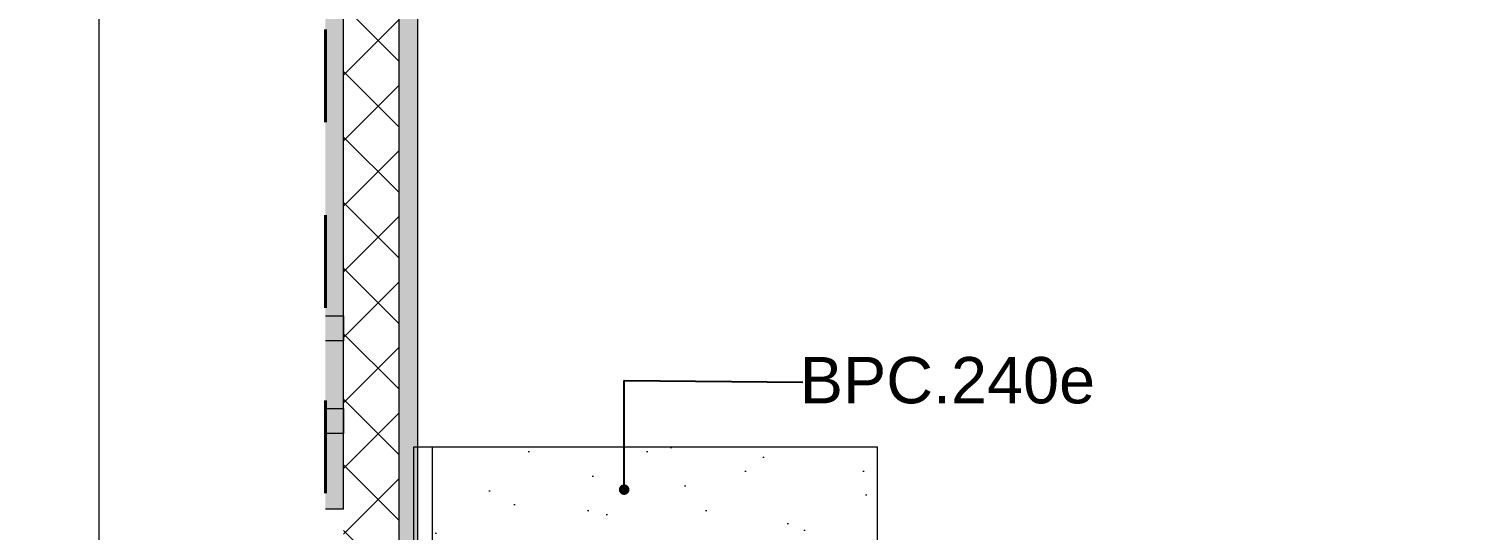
# Model space of a CAD drawing. Header units: metres. Extents: x -1.9 to 95.3, y -2.2 to 2.5.
# Drawn here: x -1.897 to -0.338, y 0.285 to 0.826 of the extents above; entities that cross this region are included whole.
import ezdxf

# ---------------------------------------------------------------- set-up
doc = ezdxf.new("R2010")
doc.units = ezdxf.units.M
doc.header["$MEASUREMENT"] = 0
doc.linetypes.add('Dashed', pattern=[0.035, 0.0225, -0.0125])
for name, color, linetype, lineweight in [('0_Caneta_No__1', 7, 'Continuous', 40), ('NOTAS-DETALHAMENTO.EXEC_Caneta_No__1', 7, 'Continuous', 40), ('NOTAS-DETALHAMENTO.EXEC_Caneta_No__241', 7, 'Continuous', 13), ('PAREDE CONSTRUIR_Caneta_No__241', 7, 'Continuous', 13), ('PAREDE CONSTRUIR_Caneta_No__255', 255, 'Continuous', 0), ('PAREDE CONSTRUIR_Caneta_No__83', 84, 'Continuous', 0)]:
    doc.layers.add(name, color=color, linetype=linetype, lineweight=lineweight)
for name, color, linetype, lineweight, true_color in [('0_Caneta_No__25', 7, 'Continuous', 13, 0x982312), ('LOUCAS-METAIS.ARQ_Caneta_No__13', 7, 'Continuous', 0, 0xaaaaaa), ('LOUCAS-METAIS.ARQ_Caneta_No__16', 7, 'Continuous', 0, 0xc9c9c9)]:
    doc.layers.add(name, color=color, linetype=linetype, lineweight=lineweight, true_color=true_color)
doc.styles.add('GENERATED_STYLE_1', font='arial.ttf')
doc.dimstyles.new('GENERATED_STYLE__2', dxfattribs={"dimtxt": 0.05, "dimasz": 0.02375, "dimexe": 0.18, "dimexo": 0.267183, "dimgap": 0, "dimtad": 1, "dimzin": 0, "dimdsep": 46, "dimtxsty": 'GENERATED_STYLE_1', "dimblk": 'ARROWHEAD_11', "dimblk1": 'ARROWHEAD_11', "dimblk2": 'ARROWHEAD_11', "dimcen": 0.09, "dimclrd": 256, "dimclre": 256, "dimclrt": 256, "dimadec": 0, "dimazin": 0, "dimtfac": 1, "dimtdec": 4, "dimtmove": 0, "dimatfit": 3, "dimfxl": 0, "dimtolj": 1, "dimtzin": 0, "dimarcsym": 0})
doc.dimstyles.new('GENERATED_STYLE__6', dxfattribs={"dimtxt": 0.18, "dimasz": 0.0228, "dimexe": 0.18, "dimexo": 0.0625, "dimgap": 0, "dimtad": 0, "dimtih": 1, "dimtoh": 1, "dimdec": 4, "dimzin": 0, "dimdsep": 46, "dimcen": 0.09, "dimadec": 0, "dimazin": 0, "dimtfac": 1, "dimtdec": 4, "dimtmove": 0, "dimatfit": 3, "dimldrblk": 'ARROWHEAD_11', "dimfxl": 0, "dimtolj": 1, "dimtzin": 0, "dimarcsym": 0})
pattern_1 = [(45, (0, 0), (-0.0353553, 0.0353553), []), (135, (0, 0), (0.0353553, 0.0353553), [])]
pattern_2 = [(45, (0, 0.2), (-0.0636396, 0.0636396), [0, -0.06, 0, -0.09]), (110, (0.2, 0.2), (0.0845723, 0.0307818), [0, -0.044, 0, -0.076])]

# ---------------------------------------------------------------- blocks, each defined once
blk = doc.blocks.new('*D6')
at = {"layer": '0_Caneta_No__25', "linetype": 'Continuous', "lineweight": 13, "true_color": 0x982312}
for points in [[(-1.8274, 2.025), (-1.8269, 2.0226), (-1.8256, 2.0206), (-1.8235, 2.0192), (-1.8211, 2.0187), (-1.8188, 2.0192), (-1.8167, 2.0206), (-1.8154, 2.0226), (-1.8149, 2.025), (-1.8154, 2.0274), (-1.8167, 2.0294), (-1.8188, 2.0308), (-1.8211, 2.0312), (-1.8235, 2.0308), (-1.8256, 2.0294), (-1.8269, 2.0274)], [(-1.8274, -2.025), (-1.8269, -2.0274), (-1.8256, -2.0294), (-1.8235, -2.0308), (-1.8211, -2.0312), (-1.8188, -2.0308), (-1.8167, -2.0294), (-1.8154, -2.0274), (-1.8149, -2.025), (-1.8154, -2.0226), (-1.8167, -2.0206), (-1.8188, -2.0192), (-1.8211, -2.0187), (-1.8235, -2.0192), (-1.8256, -2.0206), (-1.8269, -2.0226)]]:
    blk.add_hatch(color=24, dxfattribs=at).paths.add_polyline_path(points)
at = {"layer": '0_Caneta_No__25', "color": 24, "linetype": 'Continuous', "lineweight": 13, "true_color": 0x982312}
for p, q in [((-1.8211, 2.0312), (-1.8211, 2.0375)), ((-1.8274, 2.025), (-1.8446, 2.025)), ((-1.8211, -2.0187), (-1.8211, 2.0187)), ((-1.554, 2.025), (-1.8149, 2.025)), ((-1.8274, -2.025), (-1.8446, -2.025)), ((-1.554, -2.025), (-1.8149, -2.025)), ((-1.8211, -2.0375), (-1.8211, -2.0312))]:
    blk.add_line(p, q, dxfattribs=at)
for centre in [(-1.8211, 2.025), (-1.8211, -2.025)]:
    blk.add_circle(centre, 0.00625, dxfattribs=at)
at = {"layer": '0_Caneta_No__25', "color": 24, "lineweight": 13, "true_color": 0x982312, "insert": (-1.8311, -0.0667), "char_height": 0.05, "attachment_point": 7, "rotation": 90, "style": 'GENERATED_STYLE_1'}
blk.add_mtext('\\A1;{\\pql;\\fArial|b0|i0|c0|p0;\\W1.000000;4,05}', dxfattribs=at)
blk = doc.blocks.new('ARROWHEAD_11')
at = {"color": 0, "linetype": 'Continuous', "lineweight": 0}
blk.add_line((0, 0), (-1, 0), dxfattribs=at)
at = {"color": 0, "linetype": 'Continuous', "lineweight": 0, "const_width": 0.25, "flags": 128}
blk.add_lwpolyline([(-0.125, 0, 1), (0.125, 0, 1)], format="xyb", close=True, dxfattribs=at)

msp = doc.modelspace()

# ---------------------------------------------------------------- hatches: boundary and pattern name
at = {"layer": 'LOUCAS-METAIS.ARQ_Caneta_No__16', "linetype": 'Continuous', "lineweight": 0, "true_color": 0xc9c9c9}
h = msp.add_hatch(dxfattribs=at)
h.set_pattern_fill('Haie_OD_LEGENDA_0001', color=9, style=0, pattern_type=2)
h.set_pattern_definition(pattern_2)
h.paths.add_polyline_path([(-1.4617, -2.005), (-1.4617, 0.375), (-1.4817, 0.375), (-1.4817, -2.005)])
h = msp.add_hatch(dxfattribs=at)
h.set_pattern_fill('Haie_OD_LEGENDA_0001', color=9, style=0, pattern_type=2)
h.set_pattern_definition(pattern_2)
h.paths.add_polyline_path([(-0.9817, -2.005), (-0.9817, 0.375), (-1.4617, 0.375), (-1.4617, -2.005)])
at = {"layer": 'PAREDE CONSTRUIR_Caneta_No__255', "linetype": 'Continuous', "lineweight": 0}
for points in [[(-1.5576, 2.025), (-1.577, 2.025), (-1.577, 0.3277), (-1.5576, 0.3277)], [(-1.4776, -2.025), (-1.4776, 2.025), (-1.4976, 2.025), (-1.4976, -2.025)], [(-1.5576, 0.3277), (-1.577, 0.3277), (-1.577, 0.3077), (-1.5576, 0.3077)]]:
    msp.add_hatch(color=255, dxfattribs=at).paths.add_polyline_path(points)
at = {"layer": 'PAREDE CONSTRUIR_Caneta_No__83', "linetype": 'Continuous', "lineweight": 0}
h = msp.add_hatch(dxfattribs=at)
h.set_pattern_fill('Placomur_0001', color=84, style=0, pattern_type=2)
h.set_pattern_definition(pattern_1)
h.paths.add_polyline_path([(-1.4976, 0.3077), (-1.4976, 2.025), (-1.5576, 2.025), (-1.5576, 0.3077)])
h = msp.add_hatch(dxfattribs=at)
h.set_pattern_fill('Placomur_0001', color=84, style=0, pattern_type=2)
h.set_pattern_definition(pattern_1)
h.paths.add_polyline_path([(-1.5576, 0.3077), (-1.5576, 0.2477), (-1.4976, 0.2477), (-1.4976, 0.3077)])

# ---------------------------------------------------------------- linework, layer by layer
at = {"layer": '0_Caneta_No__1', "color": 7, "linetype": 'Dashed', "lineweight": 40}
msp.add_lwpolyline([(-1.577, -2.225), (1.7217, -2.225), (1.7217, 2.225), (-1.577, 2.225)], close=True, dxfattribs=at)
at = {"layer": 'LOUCAS-METAIS.ARQ_Caneta_No__13', "color": 253, "linetype": 'Continuous', "lineweight": 0, "true_color": 0xaaaaaa}
for points in [[(-1.577, 0.5162), (-1.5576, 0.5162), (-1.5576, 0.4892), (-1.577, 0.4892)], [(-1.577, 0.4162), (-1.5576, 0.4162), (-1.5576, 0.3892), (-1.577, 0.3892)]]:
    msp.add_lwpolyline(points, dxfattribs=at)
at = {"layer": 'LOUCAS-METAIS.ARQ_Caneta_No__13', "color": 253, "linetype": 'Continuous', "lineweight": 0, "true_color": 0xaaaaaa, "flags": 128}
for points in [[(-1.4817, -2.005), (-1.4817, 0.375)], [(-1.4817, 0.375), (-1.4617, 0.375)], [(-1.4617, 0.375), (-0.9817, 0.375)], [(-1.4617, -2.005), (-1.4617, 0.375)], [(-0.9817, -2.005), (-0.9817, 0.375)]]:
    msp.add_lwpolyline(points, dxfattribs=at)
at = {"layer": 'PAREDE CONSTRUIR_Caneta_No__241', "color": 7, "linetype": 'Continuous', "lineweight": 13}
for p, q in [((-1.5576, 0.3277), (-1.5576, 2.025)), ((-1.4976, 0.3077), (-1.4976, 2.025)), ((-1.5576, 0.3077), (-1.5576, 0.3277)), ((-1.5576, 0.3077), (-1.577, 0.3077)), ((-1.4976, 0.2477), (-1.4976, 0.3077))]:
    msp.add_line(p, q, dxfattribs=at)
msp.add_lwpolyline([(-1.4776, -2.025), (-1.4776, 2.025)], dxfattribs=at)

# ---------------------------------------------------------------- texts
at = {"layer": 'NOTAS-DETALHAMENTO.EXEC_Caneta_No__1', "color": 7, "linetype": 'Continuous', "lineweight": 40, "insert": (-0.7472, 0.4465), "char_height": 0.05, "attachment_point": 6, "style": 'GENERATED_STYLE_1'}
msp.add_mtext('\\A1;{\\pqr;\\fArial|b0|i0|c0|p0;\\W1.000000;BPC.240e}', dxfattribs=at)

# ---------------------------------------------------------------- dimensions: what is measured, and where the dimension line sits
at = {"color": 24, "linetype": 'Continuous', "lineweight": 13, "true_color": 0x982312}
dim = msp.add_linear_dim(base=(-1.8211, 2.025), p1=(-1.4415, -2.025), p2=(-1.4415, 2.025), angle=90, dimstyle='GENERATED_STYLE__2', dxfattribs=at)
dim.commit()
dim.dimension.update_dxf_attribs({"geometry": '*D6', "text_midpoint": (-1.8561, -0.002), "dimtype": 160, "text_rotation": 90})

# ---------------------------------------------------------------- leaders
at = {"layer": 'NOTAS-DETALHAMENTO.EXEC_Caneta_No__241', "color": 7, "linetype": 'Continuous', "lineweight": 13, "annotation_type": 0, "has_hookline": 1, "hookline_direction": 0, "text_width": 0.3101}
msp.add_leader([(-1.255, 0.3288), (-1.255, 0.4465), (-1.0623, 0.4446)], dimstyle='GENERATED_STYLE__6', dxfattribs=at)

doc.saveas('drawing.dxf')
